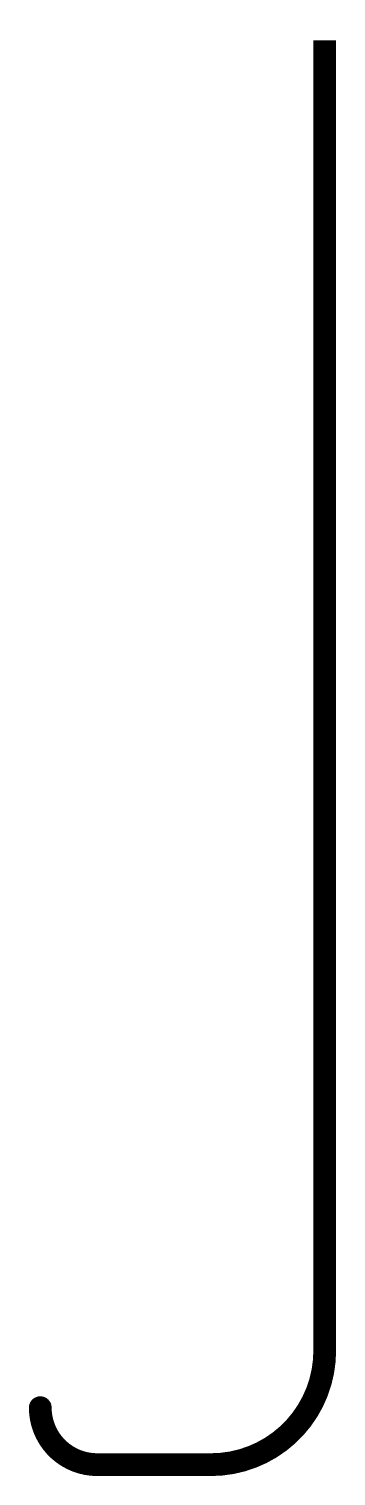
# Model space of a CAD drawing. Header units: inches. Extents: x -0.01 to 0.26, y -0.06 to 1.21.
import ezdxf

# ---------------------------------------------------------------- set-up
doc = ezdxf.new("R2010")
doc.units = ezdxf.units.IN
doc.header["$MEASUREMENT"] = 0

msp = doc.modelspace()

# ---------------------------------------------------------------- linework, layer by layer
at = {"color": 0, "const_width": 0.02}
msp.add_lwpolyline([(0, 0, 0.414214), (0.05, -0.05), (0.15, -0.05, 0.414214), (0.25, 0.05), (0.25, 1.2)], format="xyb", dxfattribs=at)
at = {"color": 0, "const_width": 0.01}
msp.add_lwpolyline([(-0.005, 0, 1), (0.005, 0, 1)], format="xyb", close=True, dxfattribs=at)

doc.saveas('drawing.dxf')
